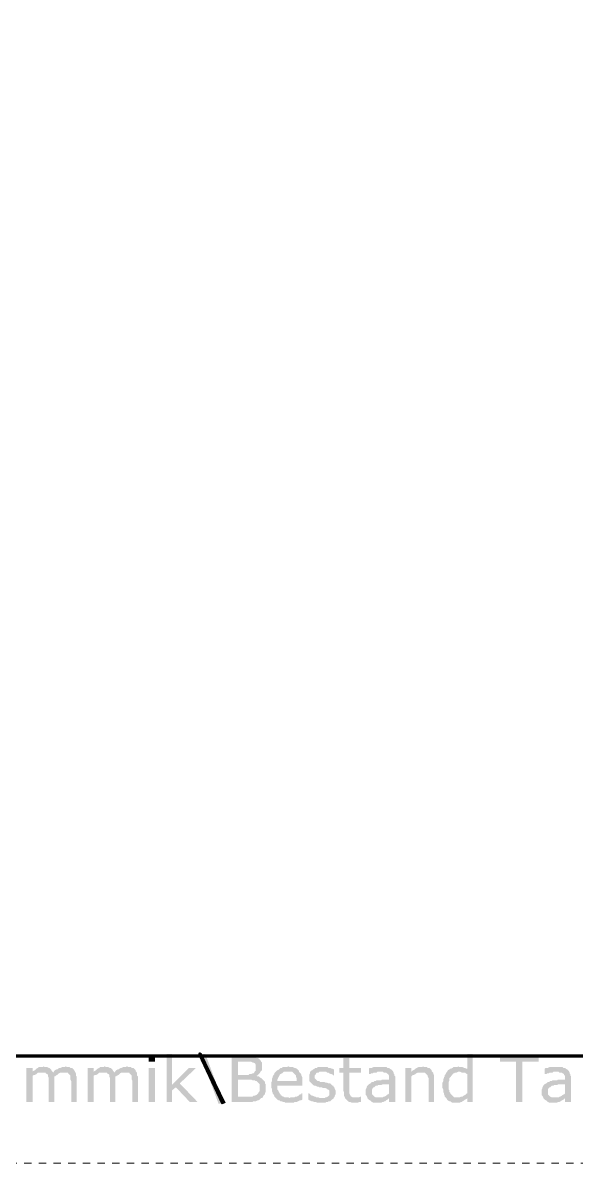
# Model space of a CAD drawing. Header units: metres. Extents: x -47 to 309, y -25 to 105.
# Drawn here: x -25.01 to -17.46, y 0 to 15.58 of the extents above; entities that cross this region are included whole.
import ezdxf

# ---------------------------------------------------------------- set-up
doc = ezdxf.new("R2010")
doc.units = ezdxf.units.M
doc.linetypes.add('AUSGEZOGEN', pattern=[0])
doc.linetypes.add('PUNKT2_S9', pattern=[0.001, 0, -0.001])
doc.layers.add('XR$1$STANDARD_1', color=7, linetype='AUSGEZOGEN', lineweight=25)

msp = doc.modelspace()

# ---------------------------------------------------------------- hatches: boundary and pattern name
at = {"layer": 'XR$1$STANDARD_1', "linetype": 'AUSGEZOGEN', "lineweight": 200, "transparency": 33554687}
h = msp.add_hatch(color=7, dxfattribs=at)
h.set_gradient(color2=(0, 0, 0), one_color=1)
h.paths.add_polyline_path([(-23.2948, 1.3863), (-23.2102, 1.3863), (-23.2102, 1.4604), (-23.2948, 1.4604)], flags=0)
h = msp.add_hatch(color=7, dxfattribs=at)
h.set_gradient(color2=(0, 0, 0), one_color=1)
h.paths.add_polyline_path([(-22.9773, 1.4921), (-23.0514, 1.4921), (-23.0514, 0.836), (-22.9773, 0.836), (-22.9773, 0.9947), (-22.9244, 1.037), (-22.9773, 1.0688)], flags=0)
h = msp.add_hatch(color=7, dxfattribs=at)
h.set_gradient(color2=(0, 0, 0), one_color=1)
h.paths.add_polyline_path([(-22.3424, 0.8148), (-22.5964, 1.4921), (-22.2789, 0.8148)], flags=0)
h = msp.add_hatch(color=7, dxfattribs=at)
h.set_gradient(color2=(0, 0, 0), one_color=1)
h.paths.add_polyline_path([(-22.5964, 1.4921), (-22.2683, 0.8148), (-22.5223, 1.4921)], flags=0)
h = msp.add_hatch(color=7, dxfattribs=at)
h.set_gradient(color2=(0, 0, 0), one_color=1)
h.paths.add_polyline_path([(-21.9825, 1.4604), (-22.1625, 1.4604), (-22.1625, 0.836), (-21.9402, 0.836), (-21.8767, 0.836), (-21.8661, 0.8466), (-21.8344, 0.8466), (-21.8132, 0.8571), (-21.8026, 0.8571), (-21.7815, 0.8677), (-21.7709, 0.8783), (-21.7603, 0.8889), (-21.7497, 0.8889), (-21.7391, 0.8995), (-22.0778, 0.91), (-22.0778, 1.1429), (-21.7391, 1.1429), (-21.7497, 1.1535), (-21.7603, 1.164), (-21.7815, 1.1746), (-21.7921, 1.1852), (-21.8132, 1.1852), (-21.8238, 1.1958), (-21.8132, 1.1958), (-22.0778, 1.2064), (-22.0778, 1.3863), (-21.9825, 1.3863), (-21.7709, 1.4074), (-21.7815, 1.418), (-21.7921, 1.4286), (-21.8132, 1.4392), (-21.8238, 1.4392), (-21.845, 1.4498), (-21.8556, 1.4498), (-21.8767, 1.4604), (-21.9614, 1.4604)], flags=0)
h = msp.add_hatch(color=7, dxfattribs=at)
h.set_gradient(color2=(0, 0, 0), one_color=1)
h.paths.add_polyline_path([(-21.7709, 1.4074), (-21.9825, 1.3863), (-21.8979, 1.3863), (-21.8767, 1.3757), (-21.8661, 1.3757), (-21.845, 1.3651), (-21.8344, 1.3439), (-21.8344, 1.2593), (-21.845, 1.2593), (-21.8556, 1.2381), (-21.8661, 1.2275), (-21.8767, 1.2275), (-21.8979, 1.217), (-21.919, 1.217), (-21.9296, 1.2064), (-22.0778, 1.2064), (-21.8132, 1.1958), (-21.8026, 1.2064), (-21.7921, 1.217), (-21.7815, 1.2275), (-21.7709, 1.2487), (-21.7603, 1.2593), (-21.7497, 1.2699), (-21.7497, 1.3757), (-21.7603, 1.3863)], flags=0)
h = msp.add_hatch(color=7, dxfattribs=at)
h.set_gradient(color2=(0, 0, 0), one_color=1)
h.paths.add_polyline_path([(-20.5539, 1.4392), (-20.6385, 1.4392), (-20.6385, 1.3016), (-20.6914, 1.3016), (-20.6914, 1.2381), (-20.6385, 1.2381), (-20.6385, 0.9841), (-20.6279, 0.9735), (-20.6279, 0.9206), (-20.6173, 0.8995), (-20.6173, 0.8889), (-20.4692, 0.8995), (-20.5115, 0.8995), (-20.5221, 0.91), (-20.5327, 0.91), (-20.5433, 0.9312), (-20.5539, 0.9524), (-20.5539, 1.2381), (-20.3951, 1.2381), (-20.3951, 1.3016), (-20.5539, 1.3016)], flags=0)
h = msp.add_hatch(color=7, dxfattribs=at)
h.set_gradient(color2=(0, 0, 0), one_color=1)
h.paths.add_polyline_path([(-18.8712, 1.4921), (-18.9452, 1.4921), (-18.9452, 1.291), (-19.1781, 1.291), (-19.1887, 1.2804), (-19.2098, 1.2699), (-19.2204, 1.2487), (-19.0405, 1.2487), (-19.0193, 1.2381), (-18.977, 1.2381), (-18.9664, 1.2275), (-18.9452, 1.217), (-18.9452, 0.9524), (-18.9558, 0.9524), (-18.9664, 0.9418), (-18.977, 0.9312), (-18.9982, 0.9206), (-19.0087, 0.91), (-19.0299, 0.91), (-19.0511, 0.8995), (-19.0828, 0.8995), (-19.231, 0.8889), (-18.9452, 0.8889), (-18.9452, 0.836), (-18.8712, 0.836)], flags=0)
h = msp.add_hatch(color=7, dxfattribs=at)
h.set_gradient(color2=(0, 0, 0), one_color=1)
h.paths.add_polyline_path([(-17.9716, 1.4604), (-18.5008, 1.4604), (-18.5008, 1.3863), (-18.2785, 1.3863), (-18.2785, 0.836), (-18.1939, 0.836), (-18.1939, 1.3863), (-17.9716, 1.3863)], flags=0)
h = msp.add_hatch(color=7, dxfattribs=at)
h.set_gradient(color2=(0, 0, 0), one_color=1)
h.paths.add_polyline_path([(-24.8823, 1.3016), (-24.9669, 1.3016), (-24.9669, 0.836), (-24.8823, 0.836), (-24.8823, 1.1958), (-24.8611, 1.2064), (-24.8505, 1.2064), (-24.8294, 1.217), (-24.8188, 1.2275), (-24.8082, 1.2381), (-24.7553, 1.2381), (-24.6071, 1.2487), (-24.8823, 1.2487)], flags=0)
h = msp.add_hatch(color=7, dxfattribs=at)
h.set_gradient(color2=(0, 0, 0), one_color=1)
h.paths.add_polyline_path([(-24.7341, 1.3228), (-24.7447, 1.3122), (-24.7976, 1.3122), (-24.8082, 1.3016), (-24.8294, 1.291), (-24.8399, 1.2804), (-24.8505, 1.2699), (-24.8717, 1.2593), (-24.8823, 1.2487), (-24.6071, 1.2487), (-24.6177, 1.2593), (-24.6283, 1.2804), (-24.6389, 1.291), (-24.6494, 1.3016), (-24.66, 1.3016), (-24.6812, 1.3122), (-24.7129, 1.3122)], flags=0)
h = msp.add_hatch(color=7, dxfattribs=at)
h.set_gradient(color2=(0, 0, 0), one_color=1)
h.paths.add_polyline_path([(-24.6071, 1.2487), (-24.7553, 1.2381), (-24.7024, 1.2381), (-24.7024, 1.2275), (-24.6812, 1.217), (-24.6706, 1.2064), (-24.6706, 1.1852), (-24.66, 1.164), (-24.66, 0.836), (-24.5859, 0.836), (-24.5859, 1.1852), (-24.5754, 1.1852), (-24.5648, 1.1958), (-24.5436, 1.2064), (-24.533, 1.217), (-24.5224, 1.2275), (-24.5013, 1.2381), (-24.4695, 1.2381), (-24.5965, 1.2381)], flags=0)
h = msp.add_hatch(color=7, dxfattribs=at)
h.set_gradient(color2=(0, 0, 0), one_color=1)
h.paths.add_polyline_path([(-24.4272, 1.3228), (-24.4484, 1.3122), (-24.4801, 1.3122), (-24.5013, 1.3016), (-24.5119, 1.3016), (-24.533, 1.291), (-24.5436, 1.2804), (-24.5542, 1.2804), (-24.5754, 1.2699), (-24.5859, 1.2593), (-24.5965, 1.2381), (-24.4484, 1.2381), (-24.3002, 1.2487), (-24.3108, 1.2593), (-24.3108, 1.2699), (-24.3214, 1.2804), (-24.332, 1.291), (-24.3425, 1.3016), (-24.3637, 1.3016), (-24.3743, 1.3122), (-24.406, 1.3122)], flags=0)
h = msp.add_hatch(color=7, dxfattribs=at)
h.set_gradient(color2=(0, 0, 0), one_color=1)
h.paths.add_polyline_path([(-24.3002, 1.2487), (-24.4484, 1.2381), (-24.3955, 1.2381), (-24.3955, 1.2275), (-24.3849, 1.217), (-24.3743, 1.2064), (-24.3637, 1.1958), (-24.3637, 1.1429), (-24.3531, 1.1217), (-24.3531, 0.836), (-24.279, 0.836), (-24.279, 1.1852), (-24.2896, 1.1958), (-24.2896, 1.2275)], flags=0)
h = msp.add_hatch(color=7, dxfattribs=at)
h.set_gradient(color2=(0, 0, 0), one_color=1)
h.paths.add_polyline_path([(-24.0462, 1.3016), (-24.1309, 1.3016), (-24.1309, 0.836), (-24.0462, 0.836), (-24.0462, 1.1958), (-24.025, 1.2064), (-24.0145, 1.2064), (-23.9933, 1.217), (-23.9827, 1.2275), (-23.9721, 1.2381), (-23.9192, 1.2381), (-23.7711, 1.2487), (-24.0462, 1.2487)], flags=0)
h = msp.add_hatch(color=7, dxfattribs=at)
h.set_gradient(color2=(0, 0, 0), one_color=1)
h.paths.add_polyline_path([(-23.8981, 1.3228), (-23.9086, 1.3122), (-23.9616, 1.3122), (-23.9721, 1.3016), (-23.9933, 1.291), (-24.0039, 1.2804), (-24.0145, 1.2699), (-24.0356, 1.2593), (-24.0462, 1.2487), (-23.7711, 1.2487), (-23.7816, 1.2593), (-23.7922, 1.2804), (-23.8028, 1.291), (-23.8134, 1.3016), (-23.824, 1.3016), (-23.8451, 1.3122), (-23.8769, 1.3122)], flags=0)
h = msp.add_hatch(color=7, dxfattribs=at)
h.set_gradient(color2=(0, 0, 0), one_color=1)
h.paths.add_polyline_path([(-23.7711, 1.2487), (-23.9192, 1.2381), (-23.8663, 1.2381), (-23.8663, 1.2275), (-23.8451, 1.217), (-23.8346, 1.2064), (-23.8346, 1.1852), (-23.824, 1.164), (-23.824, 0.836), (-23.7499, 0.836), (-23.7499, 1.1852), (-23.7393, 1.1852), (-23.7287, 1.1958), (-23.7076, 1.2064), (-23.697, 1.217), (-23.6864, 1.2275), (-23.6652, 1.2381), (-23.6335, 1.2381), (-23.7605, 1.2381)], flags=0)
h = msp.add_hatch(color=7, dxfattribs=at)
h.set_gradient(color2=(0, 0, 0), one_color=1)
h.paths.add_polyline_path([(-23.5911, 1.3228), (-23.6123, 1.3122), (-23.6441, 1.3122), (-23.6652, 1.3016), (-23.6758, 1.3016), (-23.697, 1.291), (-23.7076, 1.2804), (-23.7181, 1.2804), (-23.7393, 1.2699), (-23.7499, 1.2593), (-23.7605, 1.2381), (-23.6123, 1.2381), (-23.4642, 1.2487), (-23.4747, 1.2593), (-23.4747, 1.2699), (-23.4853, 1.2804), (-23.4959, 1.291), (-23.5065, 1.3016), (-23.5277, 1.3016), (-23.5382, 1.3122), (-23.57, 1.3122)], flags=0)
h = msp.add_hatch(color=7, dxfattribs=at)
h.set_gradient(color2=(0, 0, 0), one_color=1)
h.paths.add_polyline_path([(-23.4642, 1.2487), (-23.6123, 1.2381), (-23.5594, 1.2381), (-23.5594, 1.2275), (-23.5488, 1.217), (-23.5382, 1.2064), (-23.5277, 1.1958), (-23.5277, 1.1429), (-23.5171, 1.1217), (-23.5171, 0.836), (-23.443, 0.836), (-23.443, 1.1852), (-23.4536, 1.1958), (-23.4536, 1.2275)], flags=0)
h = msp.add_hatch(color=7, dxfattribs=at)
h.set_gradient(color2=(0, 0, 0), one_color=1)
h.paths.add_polyline_path([(-23.2948, 0.836), (-23.2102, 0.836), (-23.2102, 1.3016), (-23.2948, 1.3016)], flags=0)
h = msp.add_hatch(color=7, dxfattribs=at)
h.set_gradient(color2=(0, 0, 0), one_color=1)
h.paths.add_polyline_path([(-22.6493, 1.3016), (-22.7445, 1.3016), (-22.9773, 1.0688), (-22.9244, 1.037), (-22.7339, 0.836), (-22.6281, 0.836), (-22.8715, 1.09)], flags=0)
h = msp.add_hatch(color=7, dxfattribs=at)
h.set_gradient(color2=(0, 0, 0), one_color=1)
h.paths.add_polyline_path([(-21.5486, 1.2593), (-21.5592, 1.2487), (-21.5698, 1.2381), (-21.5804, 1.2275), (-21.5804, 1.217), (-21.591, 1.2064), (-21.6016, 1.1852), (-21.6016, 1.1746), (-21.6121, 1.1535), (-21.6121, 1.1217), (-21.6227, 1.1005), (-21.6227, 1.037), (-21.6121, 1.0159), (-21.6121, 0.9841), (-21.6016, 0.963), (-21.6016, 0.9524), (-21.591, 0.9418), (-21.5804, 0.9206), (-21.5804, 0.91), (-21.5698, 0.8995), (-21.5592, 0.8889), (-21.3687, 0.8889), (-21.3899, 0.8995), (-21.4428, 0.8995), (-21.4534, 0.91), (-21.464, 0.91), (-21.4746, 0.9206), (-21.4957, 0.9312), (-21.4957, 0.9418), (-21.5063, 0.9524), (-21.5169, 0.9735), (-21.5275, 0.9841), (-21.5275, 0.9947), (-21.5381, 1.0053), (-21.5381, 1.0582), (-21.1994, 1.0582), (-21.1994, 1.1111), (-21.5381, 1.1217), (-21.5381, 1.1429), (-21.5275, 1.164), (-21.5275, 1.1746), (-21.5169, 1.1852), (-21.5063, 1.2064), (-21.4957, 1.217), (-21.4746, 1.2275), (-21.464, 1.2381), (-21.4534, 1.2487), (-21.4005, 1.2487)], flags=0)
h = msp.add_hatch(color=7, dxfattribs=at)
h.set_gradient(color2=(0, 0, 0), one_color=1)
h.paths.add_polyline_path([(-21.3899, 1.3228), (-21.4111, 1.3122), (-21.464, 1.3122), (-21.4746, 1.3016), (-21.4957, 1.3016), (-21.5063, 1.291), (-21.5169, 1.2804), (-21.5381, 1.2699), (-21.5486, 1.2593), (-21.4005, 1.2487), (-21.337, 1.2487), (-21.3264, 1.2381), (-21.3158, 1.2275), (-21.3052, 1.217), (-21.2947, 1.2064), (-21.2841, 1.1958), (-21.2841, 1.1746), (-21.2735, 1.164), (-21.2735, 1.1217), (-21.5381, 1.1217), (-21.1994, 1.1111), (-21.1994, 1.1746), (-21.21, 1.1958), (-21.21, 1.2064), (-21.2206, 1.2275), (-21.2312, 1.2381), (-21.2417, 1.2487), (-21.2417, 1.2593), (-21.2523, 1.2699), (-21.2629, 1.2804), (-21.2735, 1.291), (-21.2947, 1.3016), (-21.3052, 1.3016), (-21.3264, 1.3122), (-21.3687, 1.3122)], flags=0)
h = msp.add_hatch(color=7, dxfattribs=at)
h.set_gradient(color2=(0, 0, 0), one_color=1)
h.paths.add_polyline_path([(-21.083, 1.2593), (-21.0936, 1.2381), (-21.0936, 1.2275), (-21.1042, 1.2064), (-21.1042, 1.1217), (-21.0936, 1.1111), (-21.083, 1.1005), (-21.0724, 1.09), (-21.0618, 1.0794), (-21.0512, 1.0688), (-21.0301, 1.0582), (-21.0195, 1.0582), (-20.9983, 1.0476), (-20.9772, 1.0476), (-20.9666, 1.037), (-20.9348, 1.037), (-20.9137, 1.0265), (-20.8819, 1.0265), (-20.8608, 1.0159), (-20.8502, 1.0053), (-20.8396, 1.0053), (-20.829, 0.9947), (-20.829, 0.9312), (-20.8396, 0.9206), (-20.8502, 0.91), (-20.8713, 0.8995), (-20.8819, 0.8995), (-20.8925, 0.8889), (-20.9348, 0.8889), (-20.7761, 0.8783), (-20.7655, 0.8995), (-20.7549, 0.91), (-20.7549, 0.9206), (-20.7443, 0.9418), (-20.7443, 0.9947), (-20.7549, 1.0159), (-20.7549, 1.0265), (-20.7655, 1.037), (-20.7761, 1.0582), (-20.7867, 1.0582), (-20.7973, 1.0688), (-20.8078, 1.0794), (-20.8184, 1.09), (-20.8396, 1.09), (-20.8608, 1.1005), (-20.8819, 1.1005), (-20.9031, 1.1111), (-20.956, 1.1111), (-20.9666, 1.1217), (-20.9878, 1.1217), (-20.9983, 1.1323), (-21.0089, 1.1429), (-21.0195, 1.1535), (-21.0301, 1.164), (-21.0301, 1.1958), (-21.0195, 1.2064), (-21.0089, 1.2275), (-20.9983, 1.2381), (-20.9772, 1.2381), (-20.9666, 1.2487), (-20.9243, 1.2487)], flags=0)
h = msp.add_hatch(color=7, dxfattribs=at)
h.set_gradient(color2=(0, 0, 0), one_color=1)
h.paths.add_polyline_path([(-20.9243, 1.3122), (-20.9878, 1.3122), (-20.9983, 1.3016), (-21.0195, 1.3016), (-21.0301, 1.291), (-21.0512, 1.2804), (-21.0618, 1.2699), (-21.083, 1.2593), (-20.9243, 1.2487), (-20.8713, 1.2487), (-20.8608, 1.2381), (-20.8396, 1.2381), (-20.829, 1.2275), (-20.8078, 1.217), (-20.7973, 1.217), (-20.7761, 1.2064), (-20.7655, 1.1958), (-20.7655, 1.2804), (-20.7867, 1.291), (-20.7973, 1.291), (-20.8184, 1.3016), (-20.8396, 1.3016), (-20.8502, 1.3122), (-20.9031, 1.3122)], flags=0)
h = msp.add_hatch(color=7, dxfattribs=at)
h.set_gradient(color2=(0, 0, 0), one_color=1)
h.paths.add_polyline_path([(-19.9612, 1.2593), (-20.1411, 1.2487), (-20.0988, 1.2487), (-20.0882, 1.2381), (-20.0565, 1.2381), (-20.0459, 1.2275), (-20.0247, 1.217), (-20.0247, 1.2064), (-20.0141, 1.1958), (-20.0141, 1.1429), (-20.1094, 1.1429), (-20.12, 1.1323), (-20.1411, 1.1323), (-20.1834, 1.1323), (-20.194, 1.1217), (-20.2152, 1.1217), (-20.2258, 1.1111), (-20.2469, 1.1111), (-20.2575, 1.1005), (-20.2681, 1.09), (-20.2893, 1.0794), (-20.0141, 1.0794), (-20.0141, 0.9524), (-20.0247, 0.9418), (-20.0459, 0.9312), (-20.0565, 0.9206), (-20.0776, 0.91), (-20.0882, 0.91), (-20.0988, 0.8995), (-20.1517, 0.8995), (-20.3104, 0.8889), (-20.0141, 0.8889), (-20.0141, 0.836), (-19.9295, 0.836), (-19.9295, 1.1852), (-19.94, 1.1958), (-19.94, 1.217), (-19.9506, 1.2275), (-19.9506, 1.2381)], flags=0)
h = msp.add_hatch(color=7, dxfattribs=at)
h.set_gradient(color2=(0, 0, 0), one_color=1)
h.paths.add_polyline_path([(-20.1411, 1.3122), (-20.2258, 1.3122), (-20.2469, 1.3016), (-20.2787, 1.3016), (-20.2893, 1.291), (-20.2893, 1.217), (-20.2681, 1.217), (-20.2575, 1.2275), (-20.2364, 1.2275), (-20.2258, 1.2381), (-20.2046, 1.2381), (-20.1834, 1.2381), (-20.1729, 1.2487), (-20.1411, 1.2487), (-19.9612, 1.2593), (-19.9718, 1.2699), (-19.9824, 1.2804), (-20.0035, 1.291), (-20.0141, 1.3016), (-20.0353, 1.3016), (-20.0459, 1.3122), (-20.12, 1.3122)], flags=0)
h = msp.add_hatch(color=7, dxfattribs=at)
h.set_gradient(color2=(0, 0, 0), one_color=1)
h.paths.add_polyline_path([(-19.7072, 1.3016), (-19.7919, 1.3016), (-19.7919, 0.836), (-19.7072, 0.836), (-19.7072, 1.1852), (-19.6966, 1.1958), (-19.6861, 1.2064), (-19.6755, 1.2064), (-19.6543, 1.217), (-19.6437, 1.2275), (-19.6226, 1.2381), (-19.5696, 1.2381), (-19.4215, 1.2487), (-19.7072, 1.2487)], flags=0)
h = msp.add_hatch(color=7, dxfattribs=at)
h.set_gradient(color2=(0, 0, 0), one_color=1)
h.paths.add_polyline_path([(-19.5485, 1.3228), (-19.5696, 1.3122), (-19.612, 1.3122), (-19.6331, 1.3016), (-19.6543, 1.291), (-19.6649, 1.2804), (-19.6861, 1.2699), (-19.6966, 1.2593), (-19.7072, 1.2487), (-19.4215, 1.2487), (-19.4321, 1.2593), (-19.4321, 1.2699), (-19.4426, 1.2804), (-19.4532, 1.291), (-19.4638, 1.3016), (-19.485, 1.3016), (-19.4956, 1.3122), (-19.5379, 1.3122)], flags=0)
h = msp.add_hatch(color=7, dxfattribs=at)
h.set_gradient(color2=(0, 0, 0), one_color=1)
h.paths.add_polyline_path([(-19.4215, 1.2487), (-19.5696, 1.2381), (-19.5273, 1.2381), (-19.5167, 1.2275), (-19.5061, 1.217), (-19.4956, 1.2064), (-19.485, 1.1958), (-19.485, 1.1852), (-19.4744, 1.164), (-19.4744, 0.836), (-19.4003, 0.836), (-19.4003, 1.2064), (-19.4109, 1.217), (-19.4109, 1.2381)], flags=0)
h = msp.add_hatch(color=7, dxfattribs=at)
h.set_gradient(color2=(0, 0, 0), one_color=1)
h.paths.add_polyline_path([(-19.2204, 1.2487), (-19.231, 1.2381), (-19.2416, 1.217), (-19.2522, 1.2064), (-19.2522, 1.1852), (-19.2627, 1.1746), (-19.2627, 1.164), (-19.2733, 1.1535), (-19.2733, 1.1217), (-19.2839, 1.1005), (-19.2839, 1.0265), (-19.2733, 1.0053), (-19.2733, 0.9735), (-19.2627, 0.9524), (-19.2627, 0.9418), (-19.2522, 0.9206), (-19.2522, 0.91), (-19.2416, 0.8995), (-19.231, 0.8889), (-19.0828, 0.8995), (-19.1252, 0.8995), (-19.1357, 0.91), (-19.1463, 0.9206), (-19.1569, 0.9312), (-19.1675, 0.9418), (-19.1781, 0.9524), (-19.1781, 0.963), (-19.1887, 0.9735), (-19.1887, 0.9947), (-19.1992, 1.0053), (-19.1992, 1.1111), (-19.1887, 1.1323), (-19.1887, 1.164), (-19.1781, 1.1746), (-19.1675, 1.1852), (-19.1675, 1.1958), (-19.1569, 1.1958), (-19.1463, 1.217), (-19.1357, 1.2275), (-19.1252, 1.2275), (-19.1146, 1.2381), (-19.0934, 1.2381), (-19.0722, 1.2487), (-19.0617, 1.2487)], flags=0)
h = msp.add_hatch(color=7, dxfattribs=at)
h.set_gradient(color2=(0, 0, 0), one_color=1)
h.paths.add_polyline_path([(-19.0722, 1.3228), (-19.0828, 1.3122), (-19.1357, 1.3122), (-19.1463, 1.3016), (-19.1675, 1.291), (-19.1781, 1.291), (-18.9452, 1.291), (-18.9558, 1.291), (-18.977, 1.3016), (-18.9876, 1.3016), (-19.0087, 1.3122), (-19.0511, 1.3122)], flags=0)
h = msp.add_hatch(color=7, dxfattribs=at)
h.set_gradient(color2=(0, 0, 0), one_color=1)
h.paths.add_polyline_path([(-17.5589, 1.2593), (-17.7388, 1.2487), (-17.6965, 1.2487), (-17.6859, 1.2381), (-17.6541, 1.2381), (-17.6435, 1.2275), (-17.6224, 1.217), (-17.6224, 1.2064), (-17.6118, 1.1958), (-17.6118, 1.1429), (-17.707, 1.1429), (-17.7176, 1.1323), (-17.7388, 1.1323), (-17.7811, 1.1323), (-17.7917, 1.1217), (-17.8129, 1.1217), (-17.8235, 1.1111), (-17.8446, 1.1111), (-17.8552, 1.1005), (-17.8658, 1.09), (-17.887, 1.0794), (-17.6118, 1.0794), (-17.6118, 0.9524), (-17.6224, 0.9418), (-17.6435, 0.9312), (-17.6541, 0.9206), (-17.6753, 0.91), (-17.6859, 0.91), (-17.6965, 0.8995), (-17.7494, 0.8995), (-17.9081, 0.8889), (-17.6118, 0.8889), (-17.6118, 0.836), (-17.5271, 0.836), (-17.5271, 1.1852), (-17.5377, 1.1958), (-17.5377, 1.217), (-17.5483, 1.2275), (-17.5483, 1.2381)], flags=0)
h = msp.add_hatch(color=7, dxfattribs=at)
h.set_gradient(color2=(0, 0, 0), one_color=1)
h.paths.add_polyline_path([(-17.7388, 1.3122), (-17.8235, 1.3122), (-17.8446, 1.3016), (-17.8764, 1.3016), (-17.887, 1.291), (-17.887, 1.217), (-17.8658, 1.217), (-17.8552, 1.2275), (-17.834, 1.2275), (-17.8235, 1.2381), (-17.8023, 1.2381), (-17.7811, 1.2381), (-17.7705, 1.2487), (-17.7388, 1.2487), (-17.5589, 1.2593), (-17.5695, 1.2699), (-17.58, 1.2804), (-17.6012, 1.291), (-17.6118, 1.3016), (-17.633, 1.3016), (-17.6435, 1.3122), (-17.7176, 1.3122)], flags=0)
h = msp.add_hatch(color=7, dxfattribs=at)
h.set_gradient(color2=(0, 0, 0), one_color=1)
h.paths.add_polyline_path([(-21.7391, 1.1429), (-21.9508, 1.1429), (-21.8979, 1.1429), (-21.8767, 1.1323), (-21.845, 1.1323), (-21.8344, 1.1217), (-21.8238, 1.1217), (-21.8132, 1.1111), (-21.8026, 1.1005), (-21.7921, 1.09), (-21.7815, 1.0794), (-21.7815, 0.9841), (-21.7921, 0.9735), (-21.8026, 0.9524), (-21.8132, 0.9418), (-21.8238, 0.9312), (-21.8344, 0.9312), (-21.845, 0.9206), (-21.8661, 0.9206), (-21.8767, 0.91), (-22.0778, 0.91), (-21.7391, 0.8995), (-21.7286, 0.9206), (-21.718, 0.9312), (-21.7074, 0.9418), (-21.7074, 0.963), (-21.6968, 0.9735), (-21.6968, 1.0794), (-21.7074, 1.09), (-21.7074, 1.1111), (-21.718, 1.1217), (-21.7286, 1.1323)], flags=0)
h = msp.add_hatch(color=7, dxfattribs=at)
h.set_gradient(color2=(0, 0, 0), one_color=1)
h.paths.add_polyline_path([(-21.1994, 0.9524), (-21.21, 0.9524), (-21.21, 0.9418), (-21.2312, 0.9418), (-21.2417, 0.9312), (-21.2523, 0.9206), (-21.2735, 0.91), (-21.2947, 0.91), (-21.3052, 0.8995), (-21.3582, 0.8995), (-21.3687, 0.8889), (-21.5592, 0.8889), (-21.5486, 0.8783), (-21.5381, 0.8677), (-21.5169, 0.8571), (-21.5063, 0.8571), (-21.4957, 0.8466), (-21.4746, 0.8466), (-21.464, 0.836), (-21.4428, 0.836), (-21.4322, 0.8254), (-21.3687, 0.8254), (-21.3158, 0.8254), (-21.3052, 0.836), (-21.2841, 0.836), (-21.2735, 0.836), (-21.2523, 0.8466), (-21.2312, 0.8571), (-21.2206, 0.8571), (-21.1994, 0.8677)], flags=0)
h = msp.add_hatch(color=7, dxfattribs=at)
h.set_gradient(color2=(0, 0, 0), one_color=1)
h.paths.add_polyline_path([(-21.1042, 0.9524), (-21.1147, 0.9524), (-21.1147, 0.8677), (-21.1042, 0.8571), (-21.0936, 0.8571), (-21.0724, 0.8466), (-21.0512, 0.8466), (-21.0407, 0.836), (-21.0089, 0.836), (-20.9983, 0.8254), (-20.9454, 0.8254), (-20.8819, 0.8254), (-20.8713, 0.836), (-20.8502, 0.836), (-20.8396, 0.8466), (-20.8184, 0.8466), (-20.8078, 0.8571), (-20.7973, 0.8677), (-20.7761, 0.8783), (-20.9348, 0.8889), (-20.956, 0.8889), (-20.9772, 0.8995), (-21.0089, 0.8995), (-21.0195, 0.91), (-21.0301, 0.91), (-21.0512, 0.9206), (-21.0618, 0.9206), (-21.083, 0.9312), (-21.0936, 0.9418)], flags=0)
h = msp.add_hatch(color=7, dxfattribs=at)
h.set_gradient(color2=(0, 0, 0), one_color=1)
h.paths.add_polyline_path([(-20.2893, 1.0794), (-20.2999, 1.0688), (-20.3104, 1.0582), (-20.321, 1.037), (-20.321, 1.0265), (-20.3316, 1.0053), (-20.3316, 0.9312), (-20.321, 0.9206), (-20.3104, 0.8995), (-20.3104, 0.8889), (-20.1517, 0.8995), (-20.194, 0.8995), (-20.2152, 0.91), (-20.2258, 0.9206), (-20.2364, 0.9312), (-20.2469, 0.9418), (-20.2469, 1.0053), (-20.2364, 1.0265), (-20.2258, 1.037), (-20.2152, 1.037), (-20.2046, 1.0476), (-20.194, 1.0582), (-20.1729, 1.0582), (-20.1623, 1.0688), (-20.12, 1.0688), (-20.0988, 1.0794), (-20.0141, 1.0794)], flags=0)
h = msp.add_hatch(color=7, dxfattribs=at)
h.set_gradient(color2=(0, 0, 0), one_color=1)
h.paths.add_polyline_path([(-17.887, 1.0794), (-17.8975, 1.0688), (-17.9081, 1.0582), (-17.9187, 1.037), (-17.9187, 1.0265), (-17.9293, 1.0053), (-17.9293, 0.9312), (-17.9187, 0.9206), (-17.9081, 0.8995), (-17.9081, 0.8889), (-17.7494, 0.8995), (-17.7917, 0.8995), (-17.8129, 0.91), (-17.8235, 0.9206), (-17.834, 0.9312), (-17.8446, 0.9418), (-17.8446, 1.0053), (-17.834, 1.0265), (-17.8235, 1.037), (-17.8129, 1.037), (-17.8023, 1.0476), (-17.7917, 1.0582), (-17.7705, 1.0582), (-17.76, 1.0688), (-17.7176, 1.0688), (-17.6965, 1.0794), (-17.6118, 1.0794)], flags=0)
h = msp.add_hatch(color=7, dxfattribs=at)
h.set_gradient(color2=(0, 0, 0), one_color=1)
h.paths.add_polyline_path([(-20.3951, 0.91), (-20.4057, 0.91), (-20.4269, 0.8995), (-20.4692, 0.8995), (-20.6173, 0.8889), (-20.6068, 0.8783), (-20.5962, 0.8677), (-20.5856, 0.8571), (-20.575, 0.8466), (-20.5539, 0.836), (-20.5433, 0.836), (-20.5221, 0.8254), (-20.4374, 0.8254), (-20.4269, 0.836), (-20.3951, 0.836)], flags=0)
h = msp.add_hatch(color=7, dxfattribs=at)
h.set_gradient(color2=(0, 0, 0), one_color=1)
h.paths.add_polyline_path([(-20.3104, 0.8889), (-20.2999, 0.8783), (-20.2893, 0.8677), (-20.2681, 0.8571), (-20.2575, 0.8466), (-20.2469, 0.836), (-20.2258, 0.8254), (-20.12, 0.8254), (-20.1094, 0.836), (-20.0882, 0.836), (-20.0776, 0.8466), (-20.067, 0.8466), (-20.0565, 0.8571), (-20.0353, 0.8677), (-20.0247, 0.8783), (-20.0141, 0.8889)], flags=0)
h = msp.add_hatch(color=7, dxfattribs=at)
h.set_gradient(color2=(0, 0, 0), one_color=1)
h.paths.add_polyline_path([(-19.231, 0.8889), (-19.2204, 0.8677), (-19.2098, 0.8571), (-19.1887, 0.8466), (-19.1781, 0.8466), (-19.1675, 0.836), (-19.1463, 0.8254), (-19.0511, 0.8254), (-19.0299, 0.836), (-19.0193, 0.836), (-19.0087, 0.8466), (-18.9876, 0.8571), (-18.977, 0.8677), (-18.9558, 0.8783), (-18.9452, 0.8889)], flags=0)
h = msp.add_hatch(color=7, dxfattribs=at)
h.set_gradient(color2=(0, 0, 0), one_color=1)
h.paths.add_polyline_path([(-17.9081, 0.8889), (-17.8975, 0.8783), (-17.887, 0.8677), (-17.8658, 0.8571), (-17.8552, 0.8466), (-17.8446, 0.836), (-17.8235, 0.8254), (-17.7176, 0.8254), (-17.707, 0.836), (-17.6859, 0.836), (-17.6753, 0.8466), (-17.6647, 0.8466), (-17.6541, 0.8571), (-17.633, 0.8677), (-17.6224, 0.8783), (-17.6118, 0.8889)], flags=0)

# ---------------------------------------------------------------- linework, layer by layer
at = {"layer": 'XR$1$STANDARD_1', "color": 7, "linetype": 'PUNKT2_S9', "lineweight": 13, "transparency": 33554687}
msp.add_lwpolyline([(-44.5559, 105.0398), (29.7039, 105.0398), (29.7039, 0), (-44.5559, 0), (-44.5559, 105.0398)], close=True, dxfattribs=at)
at = {"layer": 'XR$1$STANDARD_1', "color": 7, "linetype": 'AUSGEZOGEN', "lineweight": 200, "transparency": 33554687}
msp.add_lwpolyline([(-43.1801, 94.0821), (5.5754, 94.0821), (5.5754, 102.8342), (27.2069, 102.8342), (27.2069, 1.4604), (-43.1801, 1.4604), (-43.1801, 94.0821)], close=True, dxfattribs=at)
msp.add_lwpolyline([(-22.2789, 0.8148), (-22.5964, 1.4921), (-22.2683, 0.8148)], dxfattribs=at)

doc.saveas('drawing.dxf')
